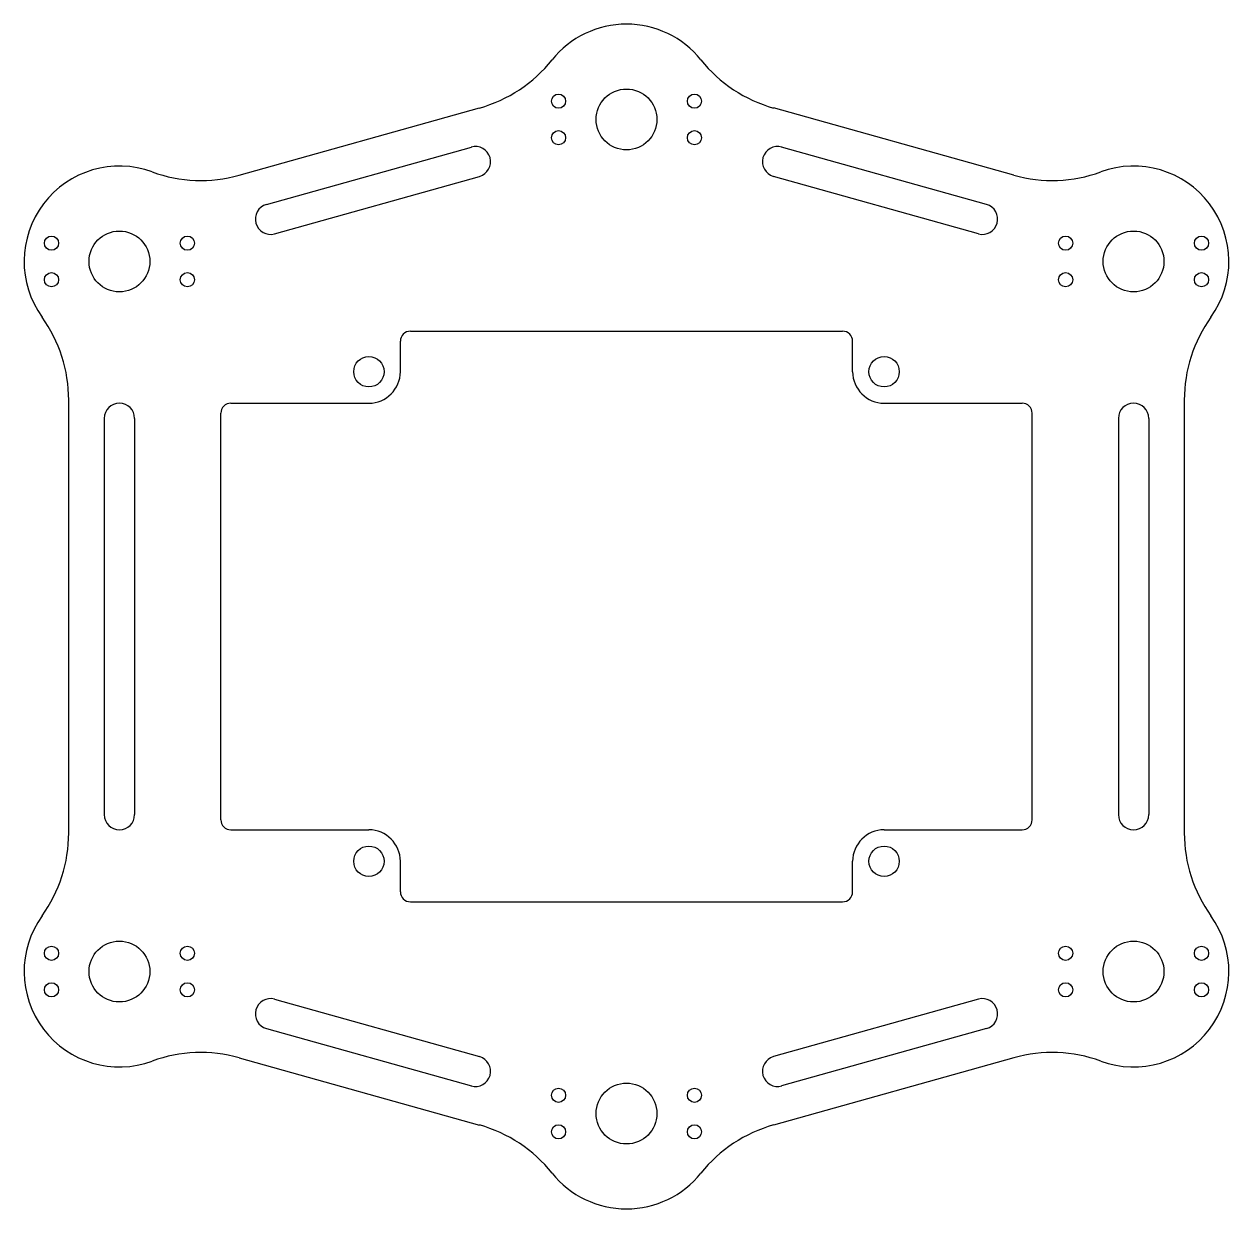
# Model space of a CAD drawing. Header units: millimetres. Extents: x 0 to 119, y 0 to 117.
import ezdxf

# ---------------------------------------------------------------- set-up
doc = ezdxf.new("R2010")
doc.units = ezdxf.units.MM
doc.layers.add('CORTE', color=7, linetype='Continuous')

msp = doc.modelspace()

# ---------------------------------------------------------------- linework, layer by layer
at = {"layer": 'CORTE'}
for p, q in [((21.2, 101.9), (44.9, 108.53)), ((97.6, 101.9), (73.9, 108.53)), ((23.89, 99.02), (44.1, 104.67)), ((94.91, 99.02), (74.7, 104.67)), ((24.7, 96.13), (44.91, 101.78)), ((94.1, 96.13), (73.89, 101.78)), ((38.1, 86.53), (80.7, 86.53)), ((37.1, 82.53), (37.1, 85.53)), ((81.7, 82.53), (81.7, 85.53)), ((4.4, 37.06), (4.4, 79.74)), ((114.4, 79.74), (114.4, 37.06)), ((19.4, 38.37), (19.4, 78.43)), ((20.4, 79.43), (34, 79.43)), ((84.8, 79.43), (98.4, 79.43)), ((99.4, 38.37), (99.4, 78.43)), ((7.9, 77.93), (7.9, 38.87)), ((10.9, 77.93), (10.9, 38.87)), ((107.9, 77.93), (107.9, 38.87)), ((110.9, 77.93), (110.9, 38.87)), ((20.4, 37.37), (34, 37.37)), ((84.8, 37.37), (98.4, 37.37)), ((37.1, 31.27), (37.1, 34.27)), ((81.7, 31.27), (81.7, 34.27)), ((38.1, 30.27), (80.7, 30.27)), ((24.7, 20.67), (44.91, 15.02)), ((94.1, 20.67), (73.89, 15.02)), ((23.89, 17.78), (44.1, 12.13)), ((94.91, 17.78), (74.7, 12.13)), ((21.2, 14.9), (44.9, 8.27)), ((97.6, 14.9), (73.9, 8.27))]:
    msp.add_line(p, q, dxfattribs=at)
for centre, radius in [((52.7, 109.2), 0.7), ((59.4, 107.4), 3), ((66.1, 109.2), 0.7), ((52.7, 105.6), 0.7), ((66.1, 105.6), 0.7), ((9.4, 93.4), 3), ((109.4, 93.4), 3), ((2.7, 95.2), 0.7), ((16.1, 95.2), 0.7), ((102.7, 95.2), 0.7), ((116.1, 95.2), 0.7), ((2.7, 91.6), 0.7), ((16.1, 91.6), 0.7), ((102.7, 91.6), 0.7), ((116.1, 91.6), 0.7), ((34, 82.53), 1.5), ((84.8, 82.53), 1.5), ((34, 34.27), 1.5), ((84.8, 34.27), 1.5), ((9.4, 23.4), 3), ((109.4, 23.4), 3), ((2.7, 25.2), 0.7), ((16.1, 25.2), 0.7), ((102.7, 25.2), 0.7), ((116.1, 25.2), 0.7), ((2.7, 21.6), 0.7), ((16.1, 21.6), 0.7), ((102.7, 21.6), 0.7), ((116.1, 21.6), 0.7), ((52.7, 11.2), 0.7), ((59.4, 9.4), 3), ((66.1, 11.2), 0.7), ((52.7, 7.6), 0.7), ((66.1, 7.6), 0.7)]:
    msp.add_circle(centre, radius, dxfattribs=at)
for centre, radius, start, end in [((59.4, 107.4), 9.4, 38.6462, 141.3538), ((41.12, 122.01), 14, 285.6422, 321.3538), ((77.68, 122.01), 14, 218.6462, 254.3578), ((44.5, 103.23), 1.5, 285.6422, 105.6422), ((74.3, 103.23), 1.5, 74.3578, 254.3578), ((9.4, 93.4), 9.4, 69.9307, 215.7116), ((17.43, 115.38), 14, 249.9307, 285.6422), ((101.37, 115.38), 14, 254.3578, 290.0693), ((109.4, 93.4), 9.4, 324.2884, 110.0693), ((24.3, 97.57), 1.5, 105.6422, 285.6422), ((94.5, 97.57), 1.5, 254.3578, 74.3578), ((-9.6, 79.74), 14, 0, 35.7116), ((128.4, 79.74), 14, 144.2884, 180), ((38.1, 85.53), 1, 90, 180), ((80.7, 85.53), 1, 0, 90), ((34, 82.53), 3.1, 270, 0), ((84.8, 82.53), 3.1, 180, 270), ((9.4, 77.93), 1.5, 0, 180), ((20.4, 78.43), 1, 90, 180), ((98.4, 78.43), 1, 0, 90), ((109.4, 77.93), 1.5, 0, 180), ((9.4, 38.87), 1.5, 180, 0), ((20.4, 38.37), 1, 180, 270), ((98.4, 38.37), 1, 270, 0), ((109.4, 38.87), 1.5, 180, 0), ((-9.6, 37.06), 14, 324.2884, 0), ((34, 34.27), 3.1, 0, 90), ((84.8, 34.27), 3.1, 90, 180), ((128.4, 37.06), 14, 180, 215.7116), ((38.1, 31.27), 1, 180, 270), ((80.7, 31.27), 1, 270, 0), ((9.4, 23.4), 9.4, 144.2884, 290.0693), ((109.4, 23.4), 9.4, 249.9307, 35.7116), ((24.3, 19.23), 1.5, 74.3578, 254.3578), ((94.5, 19.23), 1.5, 285.6422, 105.6422), ((17.43, 1.42), 14, 74.3578, 110.0693), ((44.5, 13.57), 1.5, 254.3578, 74.3578), ((74.3, 13.57), 1.5, 105.6422, 285.6422), ((101.37, 1.42), 14, 69.9307, 105.6422), ((41.12, -5.21), 14, 38.6462, 74.3578), ((77.68, -5.21), 14, 105.6422, 141.3538), ((59.4, 9.4), 9.4, 218.6462, 321.3538)]:
    msp.add_arc(centre, radius, start, end, dxfattribs=at)

doc.saveas('drawing.dxf')
